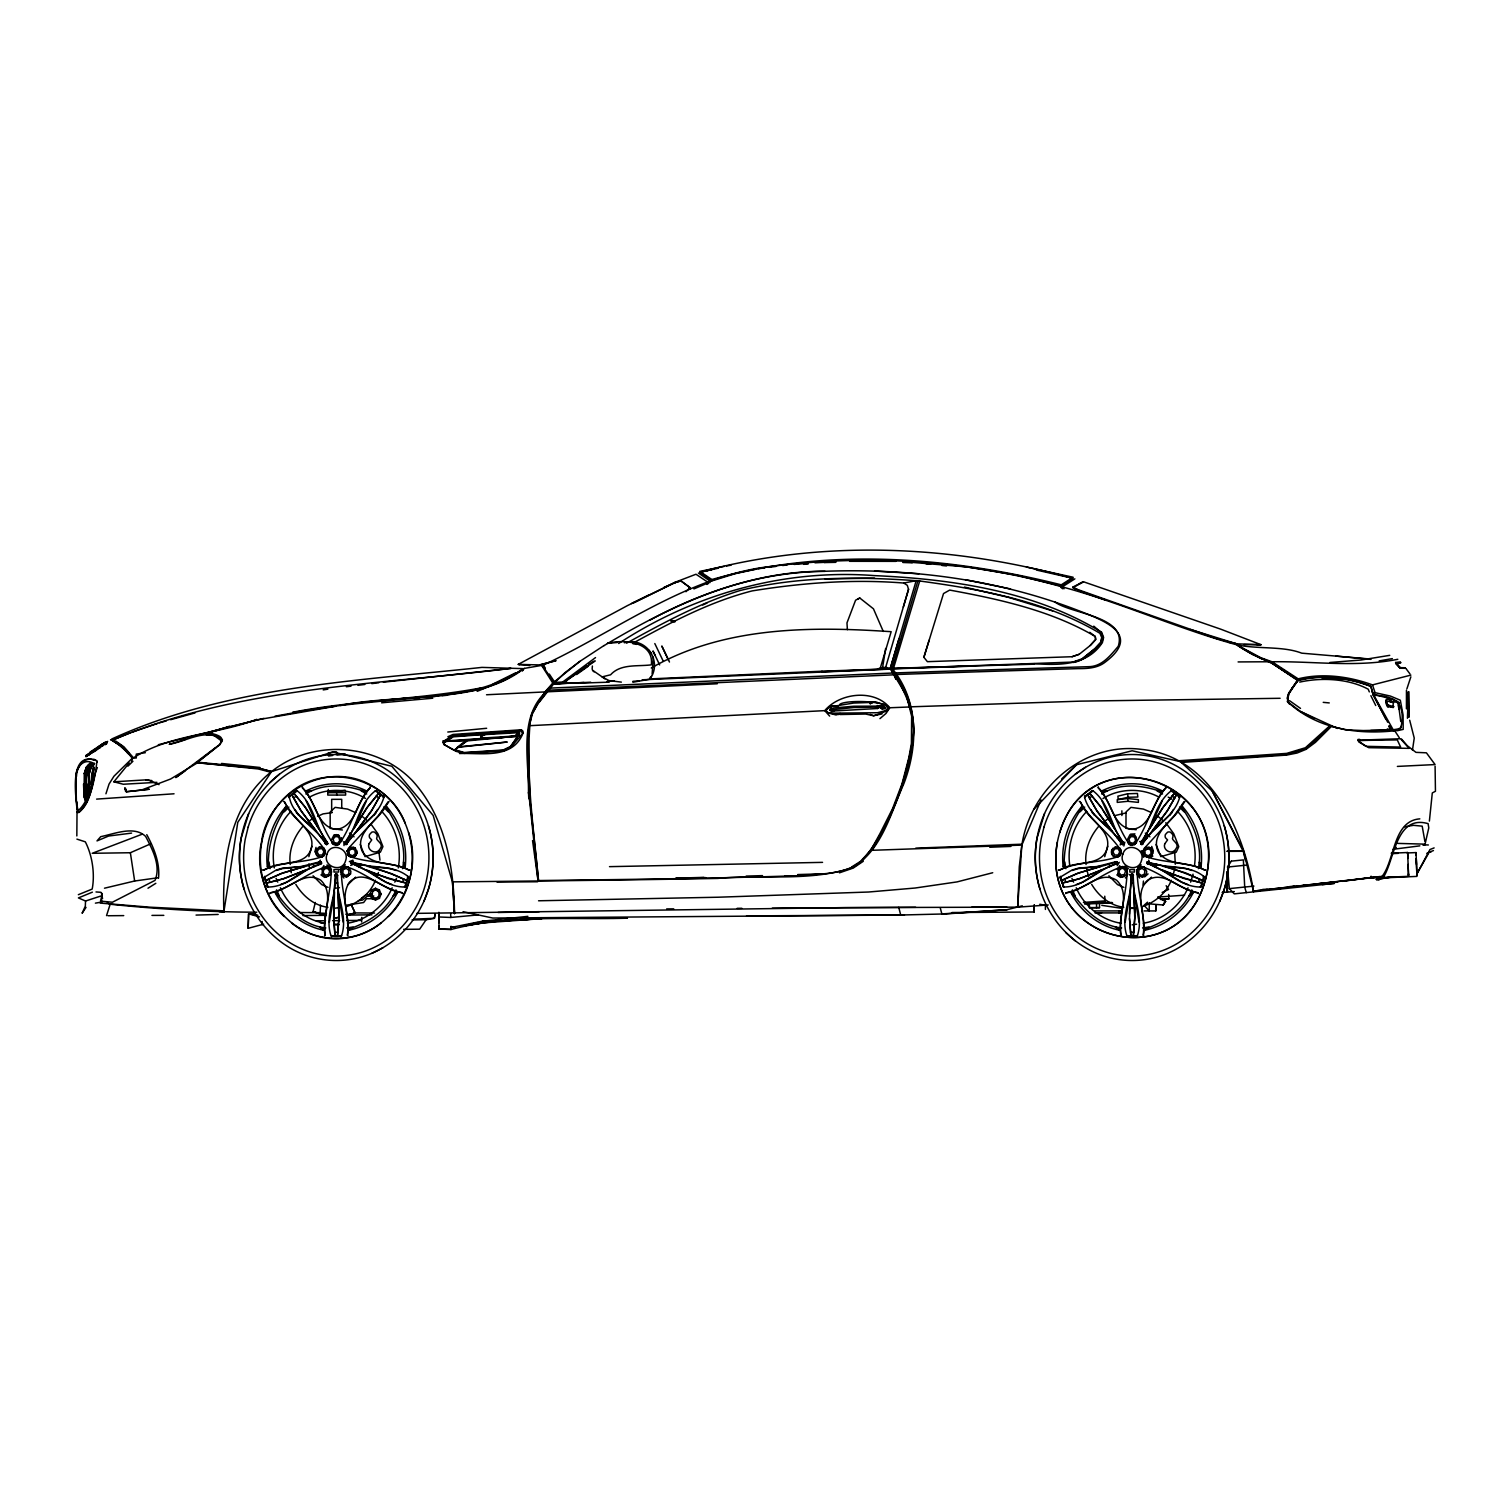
<?xml version="1.0" encoding="UTF-8"?>
<svg xmlns="http://www.w3.org/2000/svg" width="1511" height="1511" viewBox="0 0 1511 1511"><rect width="100%" height="100%" fill="white"/><g stroke="black" fill="none" stroke-linecap="round" stroke-linejoin="round"><path stroke-width="1.5" d="M341.732 808.139L341.732 799.338L331.664 799.338L331.664 812.559M1034.223 912.002L1034.223 905.013L1034.223 911.983L951.987 912.531M1099.517 903.106L1099.517 907.658L1089.374 907.658L1089.393 903.54M1119.141 910.925L1119.141 912.908L1119.141 910.925L1120.52 910.925L1120.501 912.908L1119.122 912.908L1119.122 910.925L1095.003 910.925M1149.248 902.671L1149.248 910.925L1144.054 910.925M1147.529 902.18L1144.035 905.335L1149.248 910.925L1155.802 910.925L1155.802 904.749M1222.135 892.472L1226.856 892.132L1226.875 871.715M383.794 797.544L376.409 790.555L375.219 790.933C358.258 804.06 357.389 827.405 344.791 843.61L346.076 844.611C356.483 827.121 377.844 818.037 383.794 797.544L383.756 796.221L375.219 790.933M522.598 670.733L522.598 668.617L481.933 667.39C357.503 680.819 227.481 686.183 112.041 738.879L113.533 739.691L130.135 732.797M1026.403 567.059L1073.074 577.221L1061.27 584.833L1060.873 587.326L1062.573 588.742M1120.52 910.925L1120.501 912.908L1097.232 912.908M1127.829 801.302L1127.848 798.545L1138.387 799.659L1138.387 802.398L1127.829 801.302L1117.252 802.398L1117.252 799.659L1127.848 798.545M1179.619 797.544L1172.253 790.555L1171.063 790.933C1154.102 804.06 1153.233 827.405 1140.635 843.61L1141.919 844.611C1152.326 827.121 1173.669 818.037 1179.619 797.544L1179.6 796.221L1171.063 790.933M838.435 705.826L831.428 706.411L826.725 708.942L825.78 711.039L826.725 708.942L831.428 706.279L838.435 705.694M76.136 792.255L76.268 778.297M444.272 744.054L443.686 741.24L466.861 740.919L454.188 750.23L443.8 744.375L456.284 751.401L464.141 753.366L503.409 750.986L510.945 747.246L523.165 732.741L522.73 730.871L521.238 729.775L519.236 731.626L453.092 736.31L446.67 740.428L442.855 740.938L443.8 744.375L443.686 741.24L452.979 735.309L520.879 730.531L523.165 732.741C513.003 759.655 481.839 752.686 459.495 753.536M416.828 913.362L845.121 907.62L1017.677 907.148L1019.264 866.823L1021.738 845.971C1029.803 789.497 1083.179 741.523 1141.636 749.399C1211.01 756.161 1243.666 830.502 1253.45 891.112L1383.944 876.361C1394.729 858.342 1396.296 814.505 1428.103 823.646L1428.783 827.915L1424.873 844.932L1422.795 844.8L1428.386 844.97M262.14 924.656L262.14 921.483M341.58 935.725L335.083 936.178C333.402 916.063 332.59 892.661 336.273 873.717L337.52 874.756C335.366 895.589 348.399 915.137 341.58 935.725C339.541 936.839 333.006 936.801 330.985 935.725C324.166 915.137 337.199 895.589 335.045 874.756L337.066 874.076L337.387 876.04L339.05 916.346L337.482 936.178L330.985 935.725M1129.454 914.079L1131.002 876.04L1131.323 874.076L1133.344 874.756C1131.191 895.589 1144.224 915.137 1137.405 935.725C1135.365 936.839 1128.849 936.801 1126.828 935.725C1120.01 915.137 1133.042 895.589 1130.889 874.756L1132.91 874.076L1133.231 876.04L1134.874 916.346L1133.326 936.178L1126.828 935.725M825.78 711.039L828.217 707.866M262.574 869.845L263.348 870.223C282.33 861.024 304.542 863.461 323.845 856.057L325.432 850.901C313.797 832.995 294.607 820.756 284.314 801.642L283.464 801.453M1058.418 869.845L1059.192 870.223C1078.174 861.024 1100.367 863.461 1119.689 856.057L1121.256 850.901C1109.622 832.995 1090.432 820.756 1080.138 801.642L1079.307 801.453M515.685 736.556L518.575 735.007L515.629 735.649C473.51 742.94 464.859 731.985 518.481 732.287C521.805 731.74 517.687 736.896 515.685 736.556L446.803 741.391L443.082 742.675M1137.405 935.725L1130.908 936.178L1129.51 918.612L1130.36 891.773L1125.185 922.163M288.771 797.544L296.156 790.555L297.346 790.933C314.288 804.06 315.157 827.405 327.774 843.61L326.489 844.611C316.29 826.876 292.586 817.149 289.205 796.316L297.346 790.933M1084.615 797.544L1091.981 790.555L1093.171 790.933C1110.132 804.06 1111.001 827.405 1123.617 843.61L1122.314 844.611C1111.907 827.121 1090.564 818.037 1084.615 797.544L1084.652 796.221L1089.639 793.162L1101.84 808.196M361.639 921.974L361.752 917.347M263.651 924.165L248.163 928.302L248.616 913.985L255.51 913.721M248.163 928.302L248.597 913.834L257.814 915.175M348.021 935.876L347.454 935.196C349.683 913.06 340.938 891.547 341.41 869.637L345.547 866.445C365.435 872.621 381.565 888.26 402.304 892.812L402.738 893.605M347.454 935.196C350.968 917.744 338.993 897.893 349.362 882.348C363.414 867.408 382.189 888.6 396.524 891.396M1143.865 935.876L1143.279 935.196C1145.508 913.06 1136.782 891.547 1137.254 869.637L1141.372 866.445C1161.203 872.791 1177.447 888.128 1198.147 892.812L1198.563 893.605M1143.279 935.196C1147.397 917.234 1132.646 894.493 1147.642 880.233C1164.641 869.486 1180.771 891.32 1198.147 892.812M320.464 905.183L320.162 913.116L326.47 913.399M826.914 712.021L828.462 713.003L825.78 710.907L828.462 713.003L836.036 714.967L840.192 713.456M381.962 700.896C429.54 694.04 483.86 699.574 524.279 668.41L543.356 665.104C614.656 631.655 679.95 581.471 759.24 567.985C859.608 553.857 963.093 558.9 1060.779 586.514C1120.652 602.436 1177.315 628.557 1236.961 644.876C1247.67 652.884 1260.401 657.871 1272.149 663.461L1298.062 680.026L1288.656 694.002L1287.504 701.708C1316.629 728.812 1356.859 734.913 1394.974 730.738M92.379 892.17L78.421 897.912L85.541 901.028L85.315 906.147L82.104 913.267L86.033 907.374M343.205 922.163L338.048 891.773L338.917 918.556L337.482 936.178M438.964 922.73L438.889 912.285L439.021 929.208L451.052 929.341L451.034 926.262L451.034 929.492L439.021 929.001M1139.048 922.163L1133.873 891.773L1134.761 918.556L1133.326 936.178M838.869 714.533L828.444 712.852M321.579 857.285L325.073 853.639L324.109 848.596L319.444 846.991L315.818 850.447L316.857 855.49L321.503 857.115L325.073 853.639L324.261 848.502L319.444 846.991L315.818 850.447A5.251 5.251 0 0 0 319.01 856.983M1121.068 850.995C1117.951 860.345 1122.843 852.317 1120.104 848.502L1115.288 846.991L1111.662 850.447L1112.682 855.49L1114.854 856.983L1119.557 855.887L1117.422 857.285M76.834 835.942L77.023 811.634M105.94 793.785L109.038 784.096L113.929 776.257L132.704 757.804L121.107 746.037L111.134 739.748L117.594 743.733M269.827 893.605L270.261 892.812C291 888.26 307.13 872.621 327.018 866.445L331.155 869.637C331.627 891.547 322.882 913.06 325.111 935.196L324.544 935.876M1065.671 893.605L1066.086 892.812C1086.825 888.26 1102.973 872.621 1122.862 866.445L1126.979 869.637C1127.452 891.547 1118.726 913.06 1120.954 935.196L1120.369 935.876M85.22 773.613L85.39 796.731M87.317 767.437L90.736 763.357C81.896 771.857 85.56 785.796 85.258 796.731M102.559 898.629L101.483 893.435M320.483 861.591L321.333 863.593L319.274 863.385L320.483 861.591L321.711 863.423C302.578 868.674 288.847 887.051 267.976 887.033L264.009 877.419L276.173 870.053L282.387 868.183L301.18 866.54L319.784 861.799L321.541 862.611L320.049 864.368L284.521 878.477L269.978 882.292L266.352 883.01L264.708 876.323M1017.677 907.148L1021.833 845.083L1041.041 799.961M1116.402 864.349L1115.194 862.101L1117.063 861.818L1117.554 863.423C1098.421 868.674 1084.671 887.051 1063.82 887.033L1059.834 877.419L1072.017 870.053L1078.231 868.183L1097.005 866.54L1115.628 861.799L1115.345 863.31C1116.251 865.331 1118.423 863.178 1117.063 861.818L1078.665 872.905L1064.783 878.911L1061.459 880.592L1063.82 887.033M158.523 878.231C160.128 863.008 153.895 847.803 146.775 834.639M83.539 784.058L84.068 796.637L85.995 802.001L84.049 796.694L84.276 773.538M267.976 887.033L265.577 880.611L268.958 878.911L282.821 872.905L320.842 861.931M87.147 773.594L89.149 767.418L92.624 763.395C83.747 771.875 87.09 785.682 86.882 796.618M88.393 794.503L88.733 773.67L90.736 767.512L94.23 763.452L90.736 767.512L89.225 773.67L88.809 792.425M91.019 784.02L91.774 773.613L93.739 767.588L90.981 784.115M91.699 782.037L94.286 767.588M592.142 669.203L592.388 666.03M407.857 876.323L406.213 883.01C388.233 878.307 365.964 871.828 351.005 862.611C368.193 864.216 389.989 872.999 406.95 880.592L405.76 886.598L404.589 887.033C383.718 887.051 369.987 868.674 350.835 863.423L351.326 861.818C369.515 869.486 391.557 863.423 407.857 876.323L408.556 877.419L404.589 887.033M1192.066 870.487L1185.852 868.579L1163.3 866.313L1185.587 872.905L1202.775 880.592L1201.585 886.598L1200.414 887.033C1179.562 887.051 1165.812 868.674 1146.679 863.423L1147.17 861.818C1165.359 869.486 1187.382 863.423 1203.681 876.323L1204.399 877.419L1200.414 887.033M1406.458 690.225L1406.439 708.848M1400.433 661.875L1395.597 662.479L1400.263 668.126L1404.984 668.202M1398.449 704.202L1397.921 701.671L1393.312 699.499L1373.216 694.229L1370.647 686.126C1348.171 677.325 1321.313 674.303 1297.798 680.139L1288.751 692.963L1287.108 698.252L1289.185 703.673M345.509 866.691L341.41 869.637L345.509 866.691L348.059 866.88L350.892 871.299L350.533 873.944L346.567 877.003L342.09 874.812A5.326 5.326 0 0 1 343.205 867.635L343.035 867.39M1139.048 867.654C1145.867 863.234 1132.929 873.226 1139.048 867.654L1143.884 866.88L1146.717 871.299L1146.358 873.944L1142.41 877.003L1137.915 874.812A5.326 5.326 0 0 1 1139.03 867.635L1138.86 867.39M1429.387 821.115L1432.296 792.954L1435.45 791.254L1435.091 766.19M1178.448 760.77L1286.692 753.385L1305.41 747.737L1329.68 725.866L1345.583 729.832L1363.281 730.55L1391.82 730.002L1389.818 725.733M1370.741 730.474L1391.82 730.021L1388.873 725.884M335.083 936.178L333.648 918.556L334.517 891.773L329.36 922.163M1130.908 936.178L1129.491 918.556M263.348 870.223L268.391 867.918C267.485 845.896 273.888 824.326 287.109 806.647L284.314 801.642M1059.192 870.223L1064.235 867.918C1063.328 845.896 1069.731 824.326 1082.953 806.647L1080.138 801.642M370.101 786.778L370.176 787.684C355.897 804.362 351.534 827.027 338.823 844.479L333.742 844.479C321.031 827.027 316.668 804.362 302.37 787.684L302.464 786.778M1165.925 786.778L1166.02 787.684C1151.741 804.362 1147.359 827.027 1134.667 844.479L1129.567 844.479C1116.875 827.027 1112.493 804.362 1098.214 787.684L1098.308 786.778M1142.996 885.144L1143.43 881.064M1057.341 842.326C1039.02 945.489 1186.003 978.24 1207.081 872.716C1224.873 769.515 1078.136 736.688 1057.322 842.326C1039.115 945.433 1185.946 978.203 1207.062 872.716C1226.214 777.428 1088.581 735.876 1059.74 832.504M76.494 776.446C76.513 767.569 83.879 755.897 94.041 760.014M308.867 856.661L311.927 846.254M360.336 867.427L360.789 863.801M1104.711 856.661L1107.771 846.254M1156.179 867.427L1156.614 863.801M1174.784 868.409L1172.782 876.399M1175.294 864.254L1174.576 850.561M1412.464 750.155L1414.239 738.086L1409.687 720.18M185.154 770.893L175.748 777.579L219.756 744.47L221.909 740.409L220.417 738.105C204.382 728.812 185.57 741.618 169.232 744.319L185.003 739.672M219.152 911.7L223.855 911.964L237.794 822.305L271.546 771.592C312.248 738.955 375.71 742.883 412.05 780.299C445.254 816.356 453.904 866.294 454.509 913.626L452.469 881.857C540.919 881.007 629.369 880.044 717.819 878.42C762.469 874.151 809.726 882.16 852.884 867.465C882.046 849.654 890.735 813.126 903.805 783.812C918.48 745.622 918.839 700.802 892 668.315L917.933 580.81L919.708 580.98C981.319 589.46 1046.028 601.019 1099.951 633.317L1101.765 637.623L1100.99 641.835L1094.266 649.201L1082.443 658.645L1072.923 662.064L821.965 671.224M221.664 741.977L220.398 738.105L215.431 735.574L206.421 734.762C205.099 731.06 218.604 734.724 220.644 737.141L222.457 739.861L219.945 744.621L196.846 762.772L259.325 768.343L271.564 771.573L332.798 751.93L391.84 766.266L433.166 815.411L452.507 882.386L454.509 913.626M882.292 669.411L885.635 648.502M402.493 868.674C407.214 846.519 397.903 824.496 385.437 806.647L389.082 801.453M1198.336 868.674C1203.058 846.519 1193.728 824.496 1181.281 806.647L1184.926 801.453M398.243 867.956C401.945 847.992 395.75 826.064 381.66 811.369M1193.048 874.17L1190.611 882.122M1194.427 865.879C1197.335 846.519 1191.121 825.535 1177.503 811.369M604.041 645.537L579.884 661.365L553.083 682.821L544.961 691.925L531.834 713.966L528.019 732.778L527.962 765.888L529.417 799.092L538.105 881.026L532.552 840.55M320.578 864.349L319.784 861.799M293.814 793.162L291.831 794.616L300.406 809.764L326.489 844.611L327.774 843.61L326.943 841.816L305.996 808.196L293.776 793.124L304.674 806.477L318.764 828.689L306.147 800.868M1093.171 790.933L1087.674 794.616L1096.249 809.764L1122.314 844.611L1123.617 843.61L1122.767 841.816L1103.011 810.085M1079.005 583.926L1083.444 581.754L1072.772 587.798L1216.789 638.605L1236.716 643.837L1261.062 644.706L1220.85 629.218L1083.425 581.754L1072.923 587.042L1080.346 591.254L1105.183 599.848M1100.99 641.854L1101.765 637.623M349.249 836.093L351.421 837.755L346.076 844.611L345.207 842.156L366.569 808.196L378.789 793.124L367.891 806.477L353.801 828.689L366.417 800.868M1174.595 793.162L1176.559 794.616L1167.984 809.764L1141.919 844.611L1141.051 842.156L1162.393 808.196L1174.614 793.124L1163.716 806.477L1149.625 828.689L1162.242 800.868M349.948 868.731L348.059 866.88M1117.082 864.084L1116.308 861.591M1145.791 868.731L1143.884 866.88M652.129 673.982L653.338 657.191M1072.923 587.061L1075.719 589.384M1202.832 880.611L1202.775 880.592C1185.833 873.226 1164.112 864.481 1146.849 862.611C1161.827 871.79 1184.095 878.344 1202.095 883.028L1183.868 878.477L1162.205 869.883L1181.715 882.141L1187.797 884.502M327.169 844.177L325.318 843.724L325.772 842.137L327.339 842.156L327.32 844.403M1123.013 844.177L1121.143 843.724L1121.615 842.137L1123.183 842.156L1123.164 844.403M341.014 872.319L341.637 869.694M1136.858 872.319L1137.462 869.694M1021.7 845.102L872.149 850.296L882.33 831.277C904.843 786.079 931.097 723.977 896.892 677.702C893.417 669.316 888.374 665.123 878.42 668.693M313.098 911.567L325.658 915.685L313.098 911.549L315.289 902.445M403.607 878.911L402.568 882.292L388.044 878.477L366.38 869.883L385.872 882.141L391.953 884.502M1123.844 846.009L1124.807 842.137M1199.451 878.911L1198.412 882.292M97.365 767.531C91.397 781.848 92.114 801.831 79.441 811.823L77.873 811.653L76.664 801.453M314.874 851.94L316.026 847.369M1120.218 844.97L1121.181 841.117M336.273 873.981L337.539 875.511L336.273 876.531L335.026 875.511L336.273 873.717M1132.117 873.981L1133.382 875.511L1132.117 876.531L1130.851 875.511L1132.117 873.717M340.825 936.763L341.165 935.536M1136.65 936.763L1137.009 935.536M1410.858 676.834L1406.892 688.865M885.37 668.391L908.564 589.044M879.931 669.335L891.169 631.692C810.274 626.253 723.769 626.442 651.279 667.975M899.007 638.567L890.281 668.391L916.176 580.696L917.933 580.81M131.438 761.714L132.704 757.804L125.167 749.777L132.118 757.993L136.273 758.012L136.273 754.102L145.339 752.705M903.314 607.082L908.564 589.479L907.318 585.324L903.767 583.038C853.111 579.015 802.095 582.774 752.025 590.933C709.943 601.699 671.337 622.211 633.43 642.912M893.511 668.278L891.622 669.222L893.511 668.278L919.708 580.98L916.176 580.677C857.625 576.579 797.714 576.409 740.39 590.442C700.292 602.776 663.159 622.966 626.574 643.176M519.236 731.626C518.707 733.439 519.614 734.478 515.61 735.951C521.219 730.21 519.501 733.723 515.61 735.951L481.216 738.142M923.882 657.304L943.525 593.559L949.701 590.083C999.508 599.225 1051.24 610.557 1095.229 636.452L1095.683 639.512L1090.224 645.499L1079.213 654.282L1072.054 656.718L927.395 661.667L923.882 657.304L929.133 640.248M85.371 773.613L87.298 767.399M1337.575 728.453L1300.631 711.53L1287.504 701.708L1288.656 694.002L1298.195 678.855C1322.257 672.792 1349.342 676.399 1372.479 684.899L1410.877 675.115M106.544 915.628L110.171 904.239C158.863 909.282 207.838 911.983 256.794 912.21M86.278 767.342L84.276 773.613L86.278 767.342L89.735 763.301M89.262 773.613L91.246 767.475M92.341 773.613L94.324 767.494M383.36 797.43L383.756 796.221M1179.184 797.43L1179.6 796.221M345.377 844.177L347.247 843.724L346.793 842.137L345.622 841.816L345.245 844.403M1141.221 844.177L1143.09 843.724L1142.618 842.137L1141.466 841.816L1141.069 844.403M329.36 867.654C320.445 862.347 339.786 875.247 327.018 866.672L322.599 868.731L322.032 873.944L325.998 877.003L330.475 874.812A5.326 5.326 0 0 0 329.36 867.635L329.53 867.39M1118.442 868.731L1120.388 867.068C1124.713 865.104 1130.247 872.829 1122.881 866.691L1118.442 868.731L1117.876 873.944L1121.823 877.003L1126.318 874.812A5.326 5.326 0 0 0 1125.204 867.635L1125.374 867.39M1401.131 726.243L1400.244 728.661L1391.555 729.983L1397.448 730.682L1403.19 729.397L1403.096 715.081L1400.319 700.216L1390.366 696.061L1375.067 692.661L1373.386 695.192L1387.74 722.277M1386.815 704.069L1386.154 700.688C1393.388 719.368 1376.748 690.338 1393.539 702.218L1392.726 707.148L1393.406 705.92M248.654 813.655L241.156 838.208A109.453 109.453 0 0 0 241.156 876.814C247.577 914.023 275.323 947.303 312.191 957.275A91.283 91.283 0 0 0 360.374 957.275C397.242 947.303 424.988 914.023 431.409 876.814A109.453 109.453 0 0 0 431.409 838.208C424.988 801 397.242 767.72 360.355 757.748A91.283 91.283 0 0 0 312.191 757.748C279.648 766.625 253.848 793.672 244.178 825.686A109.113 109.113 0 0 0 244.178 889.337M423.911 901.368L428.387 889.337A109.113 109.113 0 0 0 428.368 825.686M1044.498 813.655L1036.999 838.208A109.453 109.453 0 0 0 1036.999 876.814C1043.421 914.023 1071.167 947.321 1108.035 957.275A91.283 91.283 0 0 0 1156.198 957.275C1193.067 947.303 1220.831 914.023 1227.234 876.814A109.453 109.453 0 0 0 1227.234 838.208C1220.831 801 1193.067 767.701 1156.198 757.748A91.283 91.283 0 0 0 1108.035 757.748C1075.492 766.625 1049.692 793.672 1040.021 825.686A109.113 109.113 0 0 0 1040.021 889.337M1219.736 901.368L1224.212 889.337A109.113 109.113 0 0 0 1224.212 825.686M880.932 708.262L883.161 708.432L883.179 706.09L853.753 706.241L833.864 707.922L829.803 709.924L831.805 711.095L877.438 708.508L882.027 705.58L883.614 707.242L882.046 708.886L878.646 706.034L882.046 705.637L885.88 707.488M409.991 869.845L409.198 870.223C390.235 861.024 368.023 863.461 348.72 856.057L347.341 850.995L348.304 848.502L378.354 815.732L388.251 801.642M1205.816 869.845L1205.041 870.223C1186.059 861.024 1163.867 863.461 1144.545 856.057L1143.166 850.995L1144.129 848.502L1174.198 815.732L1184.095 801.642M375.446 880.271C370.629 892.925 359.316 902.331 346.605 906.562M376.957 876.399L378.449 872.546M1171.289 880.271C1166.454 892.925 1155.141 902.331 1142.448 906.562M320.219 863.99L319.69 862.309M1033.883 664.198L892 668.315C902.501 688.922 919.122 715.761 912.021 743.431C904.39 785.474 889.601 828.651 861.497 861.327C843.742 875.266 819.925 873.49 798.733 875.681C712.021 878.59 625.252 879.459 538.502 880.554L529.889 799.357L528.227 737.444L529.266 725.79L532.344 713.947L538.275 702.842L553.876 682.689L542.713 665.898M1117.177 863.593L1115.118 863.385L1116.667 861.931M1393.652 706.619L1393.274 707.564L1388.212 706.43L1387.74 704.938L1393.652 706.619L1392.726 707.148M590.744 682.235L553.366 683.954L564.85 672.773L579.884 661.365M1253.45 891.112L1382.112 876.361C1395.069 859.816 1392.821 820.964 1419.83 818.849M1392.254 730.247L1392.878 729.209L1373.216 694.229L1374.557 696.193M1116.043 863.99L1080.365 878.477L1065.822 882.292L1062.195 883.01L1060.552 876.323M325.507 843.27L325.772 842.137L325.318 843.724M1121.351 843.27L1121.615 842.137L1121.143 843.724M880.913 705.939L880.422 707.016L853.809 707.545L829.803 709.924L831.484 708.395M392.18 887.788C384.398 905.901 367.097 920.199 347.492 923.221M394.787 882.122L396.505 878.325M1188.024 887.788C1180.242 905.901 1162.922 920.199 1143.317 923.221M196.846 762.772L215.903 747.643M396.014 889.866C387.874 910.359 368.023 922.768 347.946 929.397M1191.858 889.866C1183.699 910.359 1163.867 922.768 1143.789 929.397M347.341 850.976L350.533 847.142L355.368 848.181L356.879 853.129L355.708 855.49L353.536 856.983L348.833 855.887L347.133 850.901L350.533 847.142M1143.166 850.976L1146.377 847.142L1151.212 848.181L1152.723 853.129L1151.552 855.49L1149.38 856.983L1144.677 855.887L1142.977 850.901L1146.377 847.142M881.196 833.562L882.33 831.277M1407.44 718.292L1408.29 691.736L1408.875 716.856M376.126 812.748L356.653 830.899L371.026 811.634L380.734 794.616L372.14 809.764L351.421 837.774M1171.969 812.748L1152.477 830.899L1166.87 811.634L1176.521 794.673M101.766 900.122L100.198 903.087L149.948 907.186L223.855 910.85L223.855 911.964M347.209 853.734L348.72 856.057L347.341 850.995M1202.038 883.01L1203.681 876.323M454.792 749.683L464.16 752.516L503.22 749.985L510.397 746.528L517.31 736.971L510.642 746.906L503.295 750.457L464.141 752.875L454.188 750.23L466.956 740.919L520.181 735.838M1389.704 877.154L1376.238 879.496L1392.16 877.003M1387.287 728.906L1394.71 730.738L1399.337 737.765M517.404 734.799L518.991 732.438M1113.021 848.181L1111.662 850.447A5.251 5.251 0 0 0 1114.854 856.983M318.235 863.518L320.275 860.156M1117.233 865.69L1119.273 862.328M1125.468 878.023L1127.886 874.038M321.503 869.599L323.921 865.614M1117.328 869.599L1119.745 865.614M377.618 809.537L373.972 815.184M1173.443 809.537L1169.816 815.184M878.684 707.96L878.646 706.034M840.097 714.533L865.614 714.042L873.641 715.78C918.48 702.539 847.539 697.95 839.757 704.409M886.126 711.738L888.865 707.412L885.843 705.033L873.566 701.841L870.279 703.767M385.437 806.647C378.317 820.719 353.442 833.165 362.527 851.958C372.575 866.936 394.787 861.364 409.198 870.223M1181.281 806.647C1174.16 820.719 1149.285 833.165 1158.37 851.958C1168.419 866.936 1190.611 861.364 1205.041 870.223M256.794 719.33C216.64 734.837 170.044 734.176 133.478 757.842L123.94 746.831L115.686 741.032M1231.352 861.138L1227.423 867.068L1247.387 865.029M910.68 706.94L889.79 707.752L886.032 713.419L879.95 718.632M413.957 919.141L434.412 918.31L435.055 913.758L434.412 918.31L426.083 919.765L419.661 929.189L403.664 929.341M347.247 843.724L346.793 842.137L345.207 842.156M1143.09 843.724L1142.618 842.137L1141.051 842.156M156.955 782.339L123.26 784.247L113.873 781.81L129.228 762.942M1165.567 901.406L1163.036 904.995L1165.567 901.406L1157.615 897.081L1165.548 901.387L1163.054 904.995L1146.981 903.672M515.629 735.649L517.744 732.627L519.047 733.005M302.842 826.385C293.908 836.773 288.469 850.712 290.225 864.5M355.633 877.135L348.078 884.521M1098.686 826.385C1089.752 836.773 1084.294 850.712 1086.05 864.5M1151.458 877.135L1143.921 884.521M545.66 692.208C518.594 717.215 528.888 759.447 528.472 792.387L528.793 798.715M370.176 787.684C356.823 799.716 356.502 827.008 336.273 829.407C316.045 827.027 315.742 799.716 302.37 787.684M542.241 697.44L546.189 692.038L537.727 702.879M1166.02 787.684C1152.666 799.716 1152.345 827.008 1132.117 829.407C1111.888 827.027 1111.567 799.716 1098.214 787.684M1400.905 662.687L1395.937 663.688L1400.263 668.126L1395.597 662.479M538.993 702.577L553.574 684.03M886.032 711.643L888.902 708.527L885.843 705.033M350.533 873.944L346.567 877.003L342.09 874.812M538.502 880.554C533.855 829.747 525.79 777.296 529.889 725.677L824.779 710.642C839.512 692.793 874.246 688.695 889.79 707.752M351.723 861.931L353.196 862.101L352.516 864.368L351.005 862.611L352.082 861.591M1147.567 861.931L1149.04 862.101L1148.341 864.368L1146.849 862.611L1147.926 861.591M711.624 580.98L735.536 573.594L755.878 569.25M1291.565 688.695L1298.025 680.724C1321.294 674.019 1348.511 677.853 1370.949 686.485L1373.386 695.192L1385.681 718.82M553.876 682.689L543.96 693.152M87.147 767.399L90.717 763.301M333.855 844.309L332.061 842.439C332.156 846.67 342.846 843.44 336.273 844.989L331.929 842.571L331.419 839.889L333.837 835.319L336.273 834.62L338.728 835.319L341.146 839.889L338.691 844.309M1192.802 891.528L1189.044 895.929L1193.104 892.963C1183.472 911.567 1165.604 925.903 1144.96 930.153L1148.889 926.98L1142.599 927.943M86.278 767.418L88.582 764.717M92.303 763.395C83.539 771.932 86.788 785.663 86.599 796.618M91.227 767.512L94.721 763.452M388.384 916.535C425.932 881.083 417.867 811.974 373.047 786.381C328.831 758.994 267.749 791.915 261.479 842.326C250.108 891.66 294.362 945.792 345.849 938.048C393.729 931.739 424.043 877.287 408.65 832.504M649.768 678.061L651.298 676.361M1134.515 844.309L1136.461 842.571L1134.515 844.309L1136.329 842.439L1136.31 837.226L1134.572 835.319L1129.68 835.319L1127.263 839.889L1129.699 844.309L1134.667 844.479L1129.567 844.479L1132.117 845.291M1090.224 645.499L1095.683 639.512L1095.229 636.452L1089.714 632.316M371.574 898.346L369.949 894.172L371.574 889.998L375.502 888.26L379.412 889.998L381.055 894.172L379.412 898.346L375.502 900.065L371.574 898.346L372.726 891.226L375.521 889.998L378.279 891.226L379.431 894.172L378.26 897.118L375.483 898.346L372.726 897.118M1034.166 809.008L1076.531 764.755L1132.117 750.778L1180.393 761.601L1286.711 754.405L1305.768 748.625L1331.285 726.545L1315.439 742.354L1306.108 749.324L1297.118 753.007L1286.843 755.066L1181.678 762.432M288.884 807.082L284.332 811.785L285.73 806.78C271.47 823.079 264.878 845.499 267.353 866.955L268.977 862.025L270.072 868.674M1084.709 807.082L1080.157 811.785L1081.574 806.78C1067.314 823.079 1060.722 845.499 1063.177 866.955L1064.821 862.025L1065.897 868.674M1298.062 680.026L1298.195 678.855L1271.979 661.761L1261.118 657.852L1237.868 645.518M290.943 811.407C276.759 826.007 270.639 848.03 274.322 867.956M351.987 864.349L352.762 861.799M1086.768 811.407C1073.056 825.497 1066.936 846.557 1069.807 865.879M1147.831 864.349L1148.606 861.799M1314.816 741.637L1330.7 726.168M127.963 766.115L132.949 761.261M1074.888 578.864L1062.743 586.57L1063.971 588.837M1061.704 778.92L1076.531 764.755M140.863 790.291L170.63 778.996L198.394 762.262L259.325 768.343L271.546 771.573C230.106 804.4 222.098 861.176 223.855 910.85M335.026 875.511L336.273 876.531L337.539 875.511M1130.851 875.511L1132.117 876.531L1133.382 875.511M269.997 782.434L279.365 774.18M105.562 742.524L101.124 745.357M296.42 812.748L315.912 830.899L301.539 811.634L293.644 798.11L296.345 796.014M1092.264 812.748L1111.756 830.899L1097.364 811.634L1089.469 798.11L1092.17 796.014M340.032 869.203L345.226 864.708M1137.594 867.711L1141.051 864.708M1144.62 876.89L1148.077 873.906M330.475 874.812L325.998 877.003L323.637 876.021M322.599 868.731L327.018 866.672M106.261 743.015L104.92 744.016L106.714 742.638M104.316 743.865L106.016 742.524M86.014 756.784L107.659 741.372M709.906 582.66L710.434 581.301L698.384 573.066M307.507 822.551L312.173 818.735M877.438 708.508L879.308 706.978L877.381 705.505M1103.332 822.551L1107.997 818.735M375.446 791.33L376.409 790.555M1171.289 791.33L1172.253 790.555M553.933 682.556L562.734 681.971L595.523 657.587M1082.462 658.645L1094.285 649.201M463.499 742.411L457.814 746.906L507.224 742.033L457.134 747.397M361.393 898.365L366.059 894.682L371.649 894.682M105.203 744.47L106.544 743.45M576.579 674.548L588.006 666.389M264.009 877.419L264.992 876.682M1059.834 877.419L1060.835 876.682M1393.463 849.503L1396.353 847.388M583.964 682.462L568.23 683.293L565.416 682.519L565.397 681.272L586.91 665.595M565.397 681.272L595.315 660.911M1426.781 853.451L1427.801 852.714M94.211 751.76L97.157 749.645M1424.287 844.12L1397.769 843.402M104.656 743.185L101.275 745.584M524.279 668.41L504.92 679.988L477.193 691.339M706.997 584.417L708.565 583.303M92.171 752.308L87.94 755.443M101.615 746.132L103.522 744.791M96.647 748.814L99.046 747.152M1405.721 668.315L1400.999 668.259L1395.692 663.291L1400.47 662.668M447.86 736.745L453.017 734.44L521.238 729.775L522.239 732.722M547.737 690.225L894.191 674.813M98.876 746.887L87.279 755.084L92.001 752.006M96.798 749.078L99.216 747.435M381.018 922.994C355.519 943.525 317.027 943.525 291.547 922.994M863.291 861.289L853.281 868.051L839.455 872.829M101.464 745.886L106.186 742.808M92.322 752.554L88.903 754.839M685.937 591.726L690.036 587.628L680.913 580.885L673.339 583.227L627.518 605.571L518.254 664.387L539.654 664.916L556.067 660.647L539.673 664.916M1075.19 774.199L1085.465 767.267M1397.807 659.287C1356.462 667.56 1313.777 661.157 1271.979 661.761M89.923 752.176L105.166 742.165L105.279 744.205M85.787 755.538L106.412 741.977M90.414 752.912L91.699 752.062M92.624 751.458L100.935 746M100.595 745.169L105.562 742.959M102.937 745.112L86.165 756.123L101.124 746.51M106.525 742.751L104.542 744.054L106.639 742.902M98.158 748.889L100.557 747.303L99.613 745.811M103.692 745.263L101.841 744.356L102.672 745.924M1389.742 655.34L1360.977 660.024L1329.926 662.479M352.346 863.99L352.875 862.309M1148.19 863.99L1148.7 862.309M1392.349 658.607L1379.184 660.893M892 668.315L895.947 679.195L890.923 668.75M852.053 866.747L860.477 861.364L870.808 850.259L879.95 833.619L892.51 808.763L902.01 783.869L908.904 757.408L911.416 743.374L911.643 716.252L906.524 695.627L894.852 676.267L896.363 677.721M1073.074 578.297L1061.251 585.985L1016.242 575.105L969.816 567.38M148.002 888.222L155.822 883.312M298.592 815.184L294.947 809.537M588.686 664.481L594.031 661.119M1094.417 815.184L1090.791 809.537M105.279 744.602L106.714 743.714M324.109 848.596L322.032 847.142M1115.288 846.991L1120.104 848.502L1121.2 853.734M888.015 709.943L877.475 712.739L830.804 713.173M1389.553 701.387L1393.539 702.218M309.075 797.392C326.112 787.665 348.814 788.156 365.511 798.469M1102.936 798.563C1119.538 788.043 1142.259 787.76 1159.353 797.336M618.66 643.478C694.437 593.936 783.85 568.722 874.472 575.615C952.176 579.11 1034.449 591.009 1101.67 632.259L1103.616 637.453L1102.407 642.553C1087.089 666.105 1058.701 665.256 1033.883 663.669M305.845 793.993C324.147 782.32 347.152 785.059 366.569 792.066M1101.67 793.993C1119.972 782.32 1142.996 785.059 1162.412 792.066M604.079 645.613C671.148 605.288 745.169 570.818 825.1 571.271C912.058 568.174 1000.15 579.657 1081.366 611.728C1106.751 621.588 1140.559 635.262 1105.429 661.95C1097.779 668.164 1087.674 668.655 1078.231 668.617C1017.262 670.506 956.312 672.452 895.362 674.548L893.624 673.207M515.61 672.829L492.983 684.049M896.023 676.55L897.572 677.419M1358.106 740.182L1400.508 738.747L1409.159 748.361L1368.777 747.681L1358.899 742.014L1358.011 739.427L1359.636 739.37M1299.724 682.103C1321.407 677.325 1348.36 678.496 1368.267 689.243L1369.306 691.906M883.293 631.466L873.452 608.82L859.797 598.016L855.585 600.207L846.972 622.891L847.388 629.671M857.7 599.111L859.797 598.016M631.466 603.569L648.672 595.088M371.933 953.271L382.925 947.756M634.412 602.53L675.549 582.321L680.913 580.885L690.036 587.628L689.696 589.214L688.846 586.608M650.127 620.02C703.956 590.839 763.452 571.725 825.1 571.347M702.766 604.986L706.978 603.002M141.921 834.299L92.209 853.299L130.362 852.733L151.081 843.648M1162.148 892.415L1168.551 889.469L1166.133 885.71M632.429 603.229L634.884 602.096M265.615 880.592L280.876 873.717L305.09 866.313L282.557 868.579L276.324 870.487M1061.459 880.592L1076.72 873.717L1100.933 866.313L1078.382 868.579L1072.168 870.487M113.533 739.691C238.87 686.636 377.826 684.71 511.039 668.372L383.341 682.198M317.612 816.318L323.033 813.9L332.08 812.616M1115.25 815.524L1125.997 812.899M663.896 587.42L675.568 582.321L673.358 583.227M693.908 588.912L708.395 582.774M266.314 883.028L282.5 879.043L306.185 869.883L286.693 882.141L280.612 884.502M1305.768 748.606L1286.711 754.405M1062.139 883.028L1078.344 879.043L1102.029 869.883L1082.537 882.141L1076.436 884.502M1144.771 876.021L1142.41 877.003L1137.915 874.812M349.343 861.648L352.837 860.212L354.197 863.933L350.703 865.369M1148.681 857.832L1152.836 856.114M1398.563 728.755L1400.943 727.849C1405.759 704.088 1396.75 696.08 1373.386 695.192L1371.724 690.451M674.68 582.415L695.985 574.237L708.338 582.547M268.391 867.918C281.292 860.911 305.713 866.389 311.153 848.823C316.403 830.899 293.606 820.511 287.109 806.647M1064.235 867.918C1077.116 860.911 1101.557 866.389 1106.996 848.823C1112.228 830.899 1089.431 820.511 1082.953 806.647M545.301 693.303L546.831 691.83L717.272 683.765M1146.811 857.285L1143.317 853.639M132.231 732.08L157.484 723.505M1072.054 656.718L1079.213 654.282M830.483 706.789L853.677 703.049L877.23 702.256M270.261 892.812C287.619 891.32 303.749 869.486 320.748 880.233C335.744 894.493 320.993 917.234 325.111 935.196M1066.086 892.812C1083.463 891.32 1099.592 869.486 1116.591 880.233C1131.588 894.493 1116.837 917.234 1120.954 935.196M724.185 566.398L699.82 571.404L711.87 579.525C825.289 547.171 947.983 556.407 1061.27 584.833M158.315 744.715L263.896 718.367M229.785 726.149L205.572 733.798L208.537 734.195L206.44 734.762L206.082 733.515M211.842 731.834L229.691 726.659L211.124 731.607M104.486 888.204L134.649 881.007L158.221 877.721M1428.82 852.355L1431.219 851.732M333.837 835.319L338.728 835.319M1129.68 835.319L1134.572 835.319M159.58 722.787L166.229 720.936M170.667 719.708L195.051 712.909M101.388 895.853L85.541 901.028M447.785 732.023L486.655 728.283M992.727 872.735L957.086 881.895L915.194 888.015L868.561 892.019L717.914 897.232L538.558 900.783M945.867 913.909L1007.044 909.716L1022.305 905.826M229.672 726.848L255.416 720.331M881.971 713.947L873.547 715.685L870.147 714.439M1419.849 845.858L1393.085 849.295M1127.603 793.785L1117.894 796.165L1118.234 799.527L1128.094 797.26L1137.802 797.015L1137.462 793.464L1127.603 793.785L1128.094 797.26M612.635 918.272L627.443 918.178C568.703 919.935 508.433 914.231 451.034 929.492L451.034 927.452L482.028 921.276L527.887 916.346M504.957 920.407L541.675 918.669L482.255 922.938L462.763 925.979L477.74 922.503M462.763 925.979L482.273 922.938M1433.448 850.58L1429.16 852.223L1417.375 873.018L1429.992 849.522L1434.128 847.898M305.996 792.066L311.455 790.839L306.525 790.706C324.978 781.47 347.587 781.47 366.04 790.706L361.11 790.839L366.72 793.993M78.345 894.701L92.19 889.072C95.061 874.114 92.36 855.453 85.315 841.835L76.91 839.115M1101.821 792.066L1107.299 790.839L1102.369 790.706C1120.803 781.47 1143.43 781.47 1161.865 790.706L1156.935 790.839L1162.563 793.993M1072.923 662.064L1078.098 660.911M711.813 569.628L700.821 572.046L718.386 568.155M1073.169 662.479C1085.125 660.534 1093.945 650.693 1101.916 642.307L1103.068 637.51L1101.236 632.542L1093.775 626.158M711.605 569.628L700.688 571.951C821.531 539.219 951.666 544.923 1071.752 578.052L1036.357 570.025M127.925 753.555C127.831 752.421 116.026 741.637 110.549 739.691M475.606 923.278L479.875 922.409M481.537 687.845C419.095 699.517 355.066 700.103 292.624 712.229M483.01 688.77C420.209 700.33 355.859 700.745 293.04 712.644M275.021 716.176L304.108 710.925M257.55 719.803L335.688 706.26M903.767 583.038L916.176 580.696M1121.823 877.003L1124.316 876.531M726.47 566.002L731.06 565.19M346.85 905.127L363.641 902.52L366.512 898.705L374.048 898.705M95.401 903.144L101.974 902.01M1374.066 877.041L1342.429 881.329M1404.569 826.819L1413.503 825.327L1422.191 826.158L1424.892 841.381M323.203 689.904L327.849 689.167M310.888 709.868L335.706 706.015M346.756 927.943L353.045 926.98L349.135 930.153C369.779 925.903 387.628 911.567 397.28 892.963L393.219 895.929L396.959 891.528L402.304 892.812M358.334 900.707L362.527 900.084L367.211 896.269L373.784 895.966M1132.117 924.864L1136.593 924.203M334.894 888.317L339.446 887.656M334.932 908.224L339.597 907.563M1130.776 908.224L1135.441 907.563M345.112 753.743L336.915 754.877L336.5 751.836L328.284 752.988L328.605 756.029L332.76 755.443M345.112 790.159L328.586 792.425L328.284 789.403M325.923 842.345L327.339 842.156M1121.748 842.345L1123.183 842.156M758.144 568.759L764.83 567.89M769.288 567.305L775.974 566.417M782.641 565.53L787.099 564.944M443.667 742.619L444.82 742.468L443.988 741.825M451.034 927.471L454.943 926.961M346.359 686.75L350.986 686.183M357.918 685.314L364.85 684.464M371.8 683.614L378.732 682.764M491.188 920.841L482.028 921.937L500.387 920.917L488.903 921.578M340.353 705.486C400.434 693.152 469.26 705.127 522.598 669.203L522.598 670.544L522.598 668.617M486.599 920.992L482.009 921.502L500.368 920.633M495.778 919.972L500.368 919.462M509.528 918.442L514.118 917.933M414.43 698.762L419.038 698.252M430.578 697.024L435.206 696.533M442.137 695.778L446.746 695.287M113.873 781.81L147.889 779.752L159.052 784.643M1253.922 886.107L1229.35 888.619L1227.612 869.222M1229.35 888.619L1234.279 893.87L1334.496 883.368L1322.314 884.615M882.027 708.867L885.918 708.451L883.161 708.432M131.589 833.109L108.641 836.036L97.006 840.909L100.727 836.66C114.288 833.959 134.196 825.365 145.642 836.433C152.422 849.333 161.167 865.897 155.01 880.384L112.381 902.237L100.519 901.142L102.257 893.889L100.878 892.302L96.005 891.943M1231.352 861.138L1243.364 859.91L1244.705 887.07L1246.292 892.642M1289.487 886.598L1294.096 886.145M1303.294 885.219L1307.903 884.766M1314.816 884.086L1324.014 883.161M1328.622 882.707L1337.821 881.782M126.395 791.745L149.079 789.252L126.395 791.745L124.714 788.251L126.395 791.745L125.319 790.876M1405.003 667.749L1400.3 667.654M438.908 916.969L450.731 917.46L478.194 914.892M617.395 642.477L607.441 643.365C623.76 639.059 654.074 641.589 651.354 664.84C637.774 666.653 620.662 663.518 610.595 674.794L602.134 676.871L592.425 670.147L594.031 671.866M381.584 702.804L432.732 698.214M803.625 564.34L808.215 563.943M624.345 642.798C646.274 636.225 662.97 661.629 649.843 679.176L632.863 682.254M541.75 665.614L553.366 683.954L565.416 682.991L562.734 681.971M1226.838 892.132L1234.336 891.584M794.068 564.415L808.007 563.357M814.977 562.81L835.791 561.752M484.049 734.913L481.272 735.12L481.48 738.426L481.556 734.799L518.67 732.646M1017.658 907.167L1048.237 904.957M1083.463 902.445L1104.635 900.915M1158.673 897.024L1184.548 895.173M1104.447 902.841L1086.239 902.728M1112.53 902.841L1084.634 904.069M1161.846 899.404L1168.891 898.913L1168.664 894.474M632.901 681.31L639.342 680.875M1160.41 899.479L1168.891 898.913M1007.044 909.716L941.863 913.909L940.333 908.187M337.954 932.23L334.611 932.23M1133.798 932.23L1130.455 932.23M1130.492 834.148L1134.931 833.883M1139.653 841.589L1143.393 841.381M1397.373 766.417L1435.072 764.566L1426.403 752.818L1415.977 752.365L1407.289 745.697L1401.566 739.125M509.566 920.426L541.675 918.65L530.21 919.198M504.976 920.671L541.693 918.65M1084.577 903.106L1112.077 902.483M553.366 683.954L567.248 683.274M607.006 681.442L613.976 681.102M486.542 694.758L544.961 691.925M488.903 921.181L493.493 920.955M509.566 920.199L525.62 919.425M649.994 678.911L821.965 671.205M642.156 679.799L891.074 669.09M549.947 688.109L892.472 673.037L893.568 674.605L890.546 668.939L821.965 671.734M1391.253 853.224L1407.648 852.506L1407.874 858.456M1391.593 853.658L1398.261 853.356M1407.138 852.96L1416.034 852.582L1416.128 855.188M1371.119 877.967L1371.063 876.38L1371.119 877.967L1408.554 876.323L1408.498 874.737M911.756 706.789L1080.459 701.142L1280.119 698.29M1022.078 844.196L915.798 848.124M174.048 793.785L96.61 799.111M989.743 847.255L1010.897 846.424M1262.648 889.412L1267.162 889.242M1276.172 888.921L1280.686 888.751M892.264 668.882L971.479 666.181M581.168 683.104L609.197 682.16M894.266 672.962C958.956 670.733 1023.646 668.712 1088.336 666.691C1101.878 666.729 1110.302 655.623 1118.253 646.292C1127.867 616.11 1070.676 613.995 1055.037 602.039M849.598 561.318L895.891 561.355M703.937 877.362L675.795 878.193L705.883 877.645M746.132 876.097L762.526 875.625M797.695 874.567L823.476 873.811M196.052 915.08L218.17 914.457M945.962 913.909L900.707 915.024L898.762 907.374M1243.232 850.882L1226.932 851.279L1243.61 850.863M822.551 862.365L609.5 866.653M266.805 886.598L268.014 886.56M1062.649 886.598L1063.857 886.56M1256.963 644.649L1261.043 644.706L1243.893 644.611M824.269 562.564L835.791 562.338M784.813 875.983L798.733 875.681M498.026 912.493L539.238 911.681M825.1 578.977L874.567 578.109M1101.292 902.52L1105.599 902.445M302.918 915.59L325.942 915.326M346.661 915.099L371.97 914.816M316.196 920.822L325.564 920.728M332.609 920.652L339.635 920.596M346.661 920.52L360.732 920.388M412.087 919.897L426.083 919.746M334.158 924.902L338.766 924.845M1382.112 876.361L1383.944 876.361M666.672 908.923L673.717 908.866M737.16 908.338L741.863 908.3M107.98 915.742L123.732 915.609M746.547 915.893L904.466 915.005L492.813 918.046L463.046 911.681M497.006 882.065L537.614 881.763M1238.095 661.931L1269.958 661.761L1296.174 679.497M772.31 908.111L915.666 907.299M151.95 915.402L163.811 915.364M336.689 792.652L327.755 792.671L327.774 795.069L345.622 795.069L345.622 792.671L336.689 792.652L336.707 795.05M1089.393 907.677L1099.517 907.658M337.69 790.895L341.656 790.895M334.932 882.953L337.633 882.953M1130.776 882.953L1133.458 882.953M1130.417 908.338L1134.799 908.338L1134.818 910.925M1095.003 912.908L1101.557 912.908M345.773 914.268L352.573 914.268M971.781 907.148L1006.912 907.167M1227.461 851.392L1243.572 851.279L1253.62 891.849M1180.412 761.601L1212.238 791.084L1242.533 848.785M299.159 912.512L320.351 912.663M353.291 912.908L374.482 913.041M1200.376 886.56L1201.585 886.598M404.551 886.56L405.76 886.598M902.879 562.489L912.21 562.829M830.464 710.718L834.034 710.85M902.879 561.62L967.493 566.984M1321.823 677.853L1342.391 678.968M145.717 780.205L151.912 780.564M874.567 571.045L918.952 573.746M670.997 621.455L675.134 621.739L670.827 619.926M529.7 665.52L518.821 664.5M1121.615 842.137L1122.711 842.213M325.772 842.137L326.867 842.213M320.408 922.9L324.997 923.278M334.177 924.052L338.766 924.43M1238.472 645.178C1259.23 649.144 1283.557 646.066 1301.708 653.168L1369.703 658.985M1336.007 656.114L1371.025 659.363M1323.22 702.351L1329.264 702.917M197.053 762.639L258.438 768.986L270.715 772.234M221.513 763.452L260.024 767.494M926.016 563.792L930.587 564.264M941.957 565.473L946.528 565.945M621.361 682.122L609.009 680.573L602.134 676.871L604.967 678.949M109.453 904.145L107.357 902.445M1141.523 842.213L1142.486 842.345M345.698 842.213L346.642 842.345M610.897 680.838L614.675 681.348M1136.178 829.728L1125.997 828.33L1125.997 811.993L1130.946 807.365L1143.43 809.084L1151.439 812.578M1123.768 907.261C1110.037 905.693 1098.535 895.891 1091.641 884.332M342.374 829.992L330.172 828.33L330.172 811.993L335.121 807.365L347.587 809.084L355.595 812.578M327.925 907.261C314.194 905.693 302.71 895.891 295.797 884.332M1120.916 923.221C1101.311 920.199 1083.991 905.901 1076.21 887.788M325.073 923.221C305.468 920.199 288.148 905.901 280.366 887.788M1101.765 905.335L1121.672 908.338M1121.634 927.943C1099.649 925.714 1083.123 908.904 1071.431 891.528M325.809 927.943C303.824 925.714 287.298 908.904 275.606 891.528M1141.372 866.672L1143.846 867.068M345.547 866.672L348.021 867.068M1398.487 703.692L1399.016 702.502M1378.957 880.157L1376.37 879.534M632.977 643.762L636.754 644.385M1039.814 904.258L1045.385 905.316L1045.404 909.433M518.254 664.368L519.633 664.632M1227.933 642.099L1236.716 643.837L1190.271 629.426M402.568 882.292L406.251 883.028M965.283 579.676L1010.462 588.912M1387.532 705.996L1390.97 706.695M213.523 735.139L220.7 740.333M964.434 587.08L1008.404 597.336L1052.544 610.878M93.776 759.164L97.006 761.053C94.759 778.222 91.548 800.282 78.912 812.54L77.325 812.389C76.06 797.053 68.071 750.212 96.251 760.543L97.271 761.865M1391.971 730.191L1394.842 730.908M127.566 753.158L128.529 753.422M1386.154 700.688L1392.972 702.558M248.597 913.834L259.476 916.913M406.95 880.592L391.67 873.717L367.475 866.313L390.008 868.579L396.241 870.487M111.738 739.408L121.805 745.716L129.172 753.045M1123.901 887.373L1117.517 884.577L1108.885 875.776M328.057 887.373L321.692 884.577L313.041 875.776M1143.166 850.995L1143.034 853.734M378.751 793.162L380.696 794.673M1393.728 701.444L1399.205 703.125M1120.444 929.397L1115.345 926.98L1119.273 930.153C1098.629 925.903 1080.762 911.567 1071.129 892.963L1075.19 895.929L1072.376 889.866M324.619 929.397L319.52 926.98L323.43 930.153C302.786 925.903 284.937 911.567 275.285 892.963L279.346 895.929L276.551 889.866M1287.58 701.746L1289.185 703.71M1369.514 685.767L1370.949 686.485M1148.946 846.991L1152.572 850.447A5.251 5.251 0 0 1 1149.38 856.983M353.121 846.991L355.368 848.181M1300.65 711.53L1313.72 718.499M528.51 793.351L528.472 792.387M1168.173 797.128L1171.932 799.243M454.584 749.89L456.53 750.967M699.82 572.461L711.87 580.658L711.87 579.525M1239.473 646.557L1260.363 658.267L1271.242 662.158L1297.59 679.478M1297.855 680.063L1270.6 662.158L1252.619 654.565L1236.961 644.876M1300.518 708.413L1289.525 700.67M348.814 855.868L350.986 857.285M1172.064 796.014L1174.765 798.11M376.22 796.014L378.921 798.11M1124.694 866.2L1128.434 868.768M1116.78 874.869L1120.52 877.438M326.999 864.915L330.739 867.484M320.936 874.869L324.676 877.438M1117.857 847.142L1119.953 848.596M126.395 790.461L125.337 788.043M1203.398 876.682L1204.399 877.419M407.573 876.682L408.556 877.419M1145.092 836.093L1147.265 837.774M1091.981 790.555L1092.944 791.33M296.156 790.555L297.1 791.33M1157.162 815.732L1162.318 819.925M1145.3 833.109L1149.89 836.83M361.318 815.732L366.493 819.925M349.475 833.109L354.046 836.83M121.107 746.037L122.958 747.643M1065.822 932.589L1075.19 940.843M1179.524 807.082L1184.076 811.785L1182.66 806.78C1196.92 823.079 1203.512 845.499 1201.056 866.955L1199.413 862.025L1199.998 867.918M383.681 807.082L388.233 811.785L386.816 806.78C401.076 823.079 407.687 845.499 405.212 866.955L403.569 862.025L404.174 867.918M873.566 701.841L870.185 703.673L870.053 701.992M824.779 710.642L829.652 716.101M1388.798 726.545L1391.801 730.002M284.181 916.535C249.296 883.255 253.565 821.059 291.377 791.764C328.189 761.96 388.403 778.958 405.156 823.061M1399.375 703.824L1398.204 702.445L1400.773 721.597M648.54 649.9L651.524 653.413M1387.287 705.335L1388.212 706.43M1087.674 794.616L1089.469 798.11M291.831 794.616L293.644 798.11M1117.876 873.944L1119.462 876.021M1136.952 874.359L1139.766 878.042M1129.548 874.51L1131.909 877.608M341.108 874.359L343.922 878.042M1101.991 800.868L1114.608 828.689L1100.518 806.477L1089.639 793.162M1406.231 668.92L1409.971 673.906M1165.774 822.721L1173.707 833.656L1178.788 846.632L1176.219 852.185L1160.845 856.624L1156.104 844.536M371.253 824.553L377.863 833.656L382.944 846.632L380.375 852.185L365.001 856.624L360.26 844.536M543.356 665.104L545.395 668.183M549.305 674.057L554.461 681.839M105.166 744.281L104.183 742.808L105.071 744.337M102.408 743.979L103.334 745.471M98.989 746.226L100.009 747.662M1212.238 791.084L1243.289 851.43L1245.48 860.571M1370.874 695.664L1375.728 705.524M654.811 643.554L663.178 661.044M655 655.17L652.979 650.958L659.665 664.934M669.467 662.026L661.799 646.009L668.542 660.137M350.968 904.145L355.198 913.135L346.737 915.25L355.198 913.135L351.289 904.692M1071.885 878.325L1073.622 882.122M276.041 878.325L277.778 882.122M134.649 881.007L130.362 852.733M1088.619 876.626L1086.579 868.636M85.39 796.675L86.713 800.282M85.239 796.675L87.204 802.02M1065.822 882.292L1064.783 878.911M269.978 882.292L268.958 878.911M1151.703 846.424L1153.309 850.844M1148.681 860.212L1150.022 863.933M1141.315 850.693L1143.733 857.323M1375.067 692.661L1372.479 684.899M1084.652 796.221L1085.049 797.43M288.809 796.221L289.205 797.43M1108.961 864.028L1109.792 866.728M313.117 864.028L313.948 866.728M1127.244 935.536L1127.584 936.763M331.4 935.536L331.74 936.763M1126.772 869.694L1127.376 872.319M330.928 869.694L331.551 872.319M1142.618 842.137L1142.883 843.27M346.793 842.137L347.039 843.27M1398.279 705.373L1398.94 709.301M378.751 850.561L379.96 860.118M308.886 863.933L309.339 867.56M290.735 868.636L291.264 872.772M343.809 841.589L344.017 845.574M341.524 837.698L341.732 841.646M1104.768 896.193L1105.089 902.86M1408.46 873.736L1408.516 875.171L1408.101 864.424M88.016 784.039L88.356 792.368M1416.034 852.582L1416.94 876.399L1379.203 878.061L1379.146 876.474M1416.26 858.531L1416.902 875.247M1416.714 870.449L1416.884 874.812M1408.554 876.323L1407.648 852.506M1416.279 859.117L1416.487 864.5M566.436 680.951L566.455 682.216M450.694 913.664L450.731 917.46M439.002 925.922L439.021 929.001M375.521 889.998L375.502 888.26L375.502 889.998M375.483 898.346L375.502 900.065M1134.799 910.302L1134.799 912.531L1134.799 908.338M1227.461 871.734L1227.461 892.076M1155.802 904.73L1155.802 910.925M1096.552 903.238L1096.552 907.677M1408.875 691.736L1408.875 717.291M1121.88 810.803L1121.88 815.524M356.747 850.447A5.251 5.251 0 0 1 353.536 856.983M480.725 734.78L480.725 738.558L447.294 740.843L453.168 736.839L480.725 734.78M75.89 778.429L76.381 801.019L77.59 809.65L79.12 809.802C90.188 798.96 93.248 778.543 93.531 763.225C82.992 757.294 75.134 768.589 75.89 778.429M349.022 870.449L348.682 874.057L345.547 875.53L342.789 873.396L343.148 869.788L346.265 868.315L349.022 870.449M1144.866 870.449L1144.507 874.057L1141.391 875.53L1138.633 873.396L1138.992 869.788L1142.108 868.315L1144.866 870.449M368.892 843.894C366.625 850.58 376.862 855.434 380.092 848.823C384.587 843.516 374.992 840.362 376.843 837.642A4.42 4.42 0 0 0 376.825 834.45L374.69 832.221A3.702 3.702 0 0 0 371.687 832.24L369.572 834.506A4.42 4.42 0 0 0 369.591 837.698L371.725 839.946L368.892 843.894M1164.717 843.894C1162.469 850.58 1172.706 855.434 1175.917 848.823C1180.431 843.516 1170.836 840.362 1172.687 837.642A4.42 4.42 0 0 0 1172.649 834.45L1170.515 832.221A3.702 3.702 0 0 0 1167.512 832.24L1165.415 834.506A4.42 4.42 0 0 0 1165.434 837.698L1167.569 839.946L1164.717 843.894M326.962 854.301C322.353 866.445 342.166 873.717 345.603 860.722C350.212 848.578 330.399 841.306 326.962 854.301M1122.805 854.301C1118.197 866.445 1138.01 873.717 1141.428 860.722C1146.037 848.578 1126.224 841.306 1122.805 854.301M248.182 827.065L245.273 839.039A104.486 104.486 0 0 0 248.163 887.958C257.437 918.594 282.104 944.469 313.249 952.95A87.317 87.317 0 0 0 359.316 952.95C394.598 943.412 421.153 911.567 427.273 875.964A104.486 104.486 0 0 0 424.383 827.065C415.128 796.429 390.461 770.553 359.316 762.073A87.317 87.317 0 0 0 313.249 762.073C282.104 770.572 257.418 796.429 248.182 827.065M1044.007 827.065L1041.117 839.039A104.486 104.486 0 0 0 1044.007 887.958C1053.261 918.594 1077.947 944.469 1109.074 952.95A87.317 87.317 0 0 0 1155.159 952.95C1190.422 943.412 1216.978 911.567 1223.117 875.964A104.486 104.486 0 0 0 1220.227 827.065C1210.972 796.429 1186.286 770.553 1155.159 762.073A87.317 87.317 0 0 0 1109.074 762.073C1077.947 770.572 1053.261 796.429 1044.007 827.065M324.091 869.014L323.033 872.451L325.318 875.152L328.661 874.397L329.719 870.959L327.434 868.258L324.091 869.014M359.429 864.028L358.617 866.71L359.448 864.009M1119.934 869.014L1118.877 872.451L1121.162 875.152L1124.486 874.397L1125.544 870.959L1123.259 868.258L1119.934 869.014M1155.273 864.028L1154.461 866.71L1155.273 864.009M318.821 848.729L317.121 851.883L318.821 855.018L322.24 855.018L323.94 851.883L322.24 848.729L318.821 848.729M1114.665 848.729L1112.946 851.883L1114.665 855.018L1118.064 855.018L1119.783 851.883L1118.064 848.729L1114.665 848.729M335.404 836.376L333.119 839.077L334.177 842.534L337.501 843.289L339.786 840.588L338.728 837.132L335.404 836.376M1131.229 836.376L1128.944 839.077L1130.001 842.534L1133.344 843.289L1135.63 840.588L1134.572 837.132L1131.229 836.376M379.412 889.998L378.279 891.226L379.412 889.998M1127.905 842.439L1129.718 844.309L1127.905 842.439M323.316 836.093L321.144 837.774L323.297 836.093M351.78 848.615L349.022 850.75L349.381 854.357L352.497 855.83L355.255 853.696L354.896 850.089L351.78 848.615M1119.122 836.093L1116.988 837.755L1119.141 836.093M1147.623 848.615L1144.866 850.75L1145.225 854.357L1148.341 855.83L1151.099 853.696L1150.74 850.089L1147.623 848.615M338.256 917.385L334.025 918.442L338.256 917.385M1367.701 740.333L1358.049 740.654L1365.831 746.321L1400.659 747.095L1397.278 739.918L1367.701 740.333M371.574 894.153L369.949 894.172L371.574 894.172M381.055 894.172L379.431 894.172L381.055 894.172M338.634 869.543L333.969 869.543L333.969 872.055L338.634 872.055L338.634 869.543M1134.459 869.543L1129.812 869.543L1129.812 872.055L1134.478 872.055L1134.459 869.543M372.726 891.226L371.574 889.998L372.726 891.226M379.412 898.346L378.26 897.118L379.412 898.346"/></g></svg>
